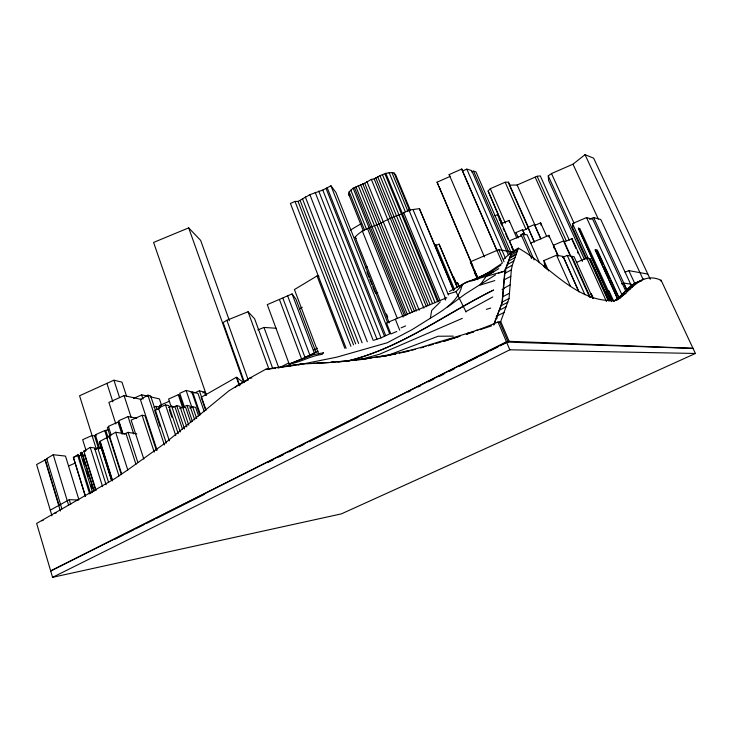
<?xml version="1.0" encoding="UTF-8"?>
<svg xmlns="http://www.w3.org/2000/svg" width="732" height="732" viewBox="0 0 732 732"><rect width="100%" height="100%" fill="white"/><g stroke="black" fill="none" stroke-linecap="round" stroke-linejoin="round"><path stroke-width="1.1" d="M462.13 284.492C459.156 302.307 440.49 311.777 426.546 320.607L412.162 329.601L387.219 342.768L336.812 357.152L302.554 364.051M499.627 322.08L500.725 321.522L509.051 298.482L511.329 269.888L512.327 265.185L518.366 248.157C549.997 265.551 577.008 304.283 616.847 300.239C630.902 291.226 641.15 271.005 661.124 280.283L695.4 353.474L341.359 513.882L52.576 577.319L36.646 523.426L114.887 478.609L128.008 469.724L164.737 443.391L228.979 390.787L249.822 378.051L265.771 369.257L300.23 364.106L321.577 363.017M493.761 325.1L502.335 301.996L504.86 273.375L505.904 268.662L512.135 251.57L518.366 248.157M617.625 299.077L595.244 249.85L597.385 250.307L618.778 297.036M430.334 318.319L431.706 310.432L440.307 301.886M501.932 263.428L485.224 274.592L463.374 283.806L455.981 291.656L448.13 294.118M485.224 274.592L491.748 271.462L500.917 265.13M493.88 324.194L501.969 303.13L504.806 271.069L511.878 251.717L503.643 259.229M349.32 195.819L348.478 193.623L349.191 191.802L353.135 188.161L364.71 183.22L371.344 179.395L374.18 178.928L379.981 175.643L385.837 173.319L391.867 172.487L394.063 173.036L395.692 174.893L410.533 210.679M501.841 223.589L488.107 190.97L490.303 188.682L505.162 182.231L508.438 182.177L528.294 227.012M619.281 297.302C625.659 291.162 631.743 282.827 640.93 281.234M613.663 301.392C623.024 295.527 628.843 284.968 639.631 281.225M618.943 297.668L620.553 296.057M346.135 348.295L290.421 203.45L295.005 201.419L298.052 201.428L309.883 194.685L322.785 190.055L330.946 185.818L335.924 192.434L387.786 322.931M389.241 322.931L355.112 237.131C361.873 229.372 371.838 227.076 380.915 223.132C387.402 219.435 394.301 216.434 401.475 214.037L408.904 210.038L419.427 208.675L453.172 289.03M234.999 387.557L238.486 384.757L248.203 379.871M584.282 259.128L548.625 180.484L548.241 175.854L551.498 173.548L572.991 164.178L585.024 154.681L593.634 158.167L650.281 279.313M112.344 479.817L100.174 441.387L99.506 441.89L111.657 480.284M447.627 307.047L465.177 294.044L495.546 274.829M374.18 340.124L381.07 337.873L389.689 333.847L330.946 185.818M614.13 301.035L618.54 298.07M239.446 384.858L240.142 384.41M272.707 368.379L254.617 318.777L248.066 311.75L226.883 320.268L223.123 322.556L244.36 382.095M318.996 276.202L317.038 275.937L294.42 289.561L318.621 353.684M350.363 230.123L361.151 223.69M498.767 268.662L486.176 276.357L480.091 285.105L494.823 280.585M166.329 443.135L150.591 395.802L147.873 395.17L140.407 399.59L157.106 450.226M46.848 459.028L36.6 464.536L51.963 515.795M61.9 508.914L46.674 458.598L53.244 454.728L65.496 456.091L78.708 499.078M365.241 267.848L367.18 266.732M112.435 480.869L99.927 441.359L109.599 436.162L121.238 472.607M121.375 474.702L109.041 436.071L115.656 432.237L126.142 433.975L135.96 464.326M92.516 492.288L80.364 453.227L81.81 452.385L94.007 490.413M96.038 490.266L83.832 451.122L90.256 447.398L94.51 447.893L106.103 484.703M85.379 496.342L73.356 457.427L77.574 454.984L78.644 455.094L90.402 492.947M299.297 308.977L302.243 307.294M243.353 382.296L236.363 377.264L201.19 397.32L205.747 410.524M375.745 293.468L377.721 292.379M449.485 291.473L467.007 281.802L504.806 271.069L498.364 273.265M50.27 510.14L69.238 499.682L78.772 500.02M511.577 253.107L517.826 249.685M510.844 255.111L517.121 251.68M510.039 257.316L516.334 253.885M509.747 258.122L516.06 254.681M508.667 261.068L515.017 257.618M507.404 264.545L513.782 261.086M492.764 296.963L465.891 311.603M505.904 268.662L512.327 265.185M504.86 273.375L511.329 269.888M504.293 279.78L510.817 276.293M503.534 288.399L510.131 284.894M502.802 296.744L509.463 293.23M502.335 301.996L509.051 298.482M501.219 305.665L507.971 302.142M499.48 310.194L506.279 306.653M472.085 280.786L488.656 272.432M497.275 315.94L504.138 312.381M280.749 367.034L288.692 362.944M313.415 350.207L317.368 348.176M692.957 348.276L509.152 341.322L508.045 341.881L499.654 322.089L498.016 321.97C474.382 332.548 448.798 338.449 424.203 346.465C393.99 355.359 362.669 359.622 331.358 362.267L333.316 362.258L312.976 363.401L314.961 363.392M50.664 570.859L506.453 341.826L508.072 341.881M50.718 571.033L506.544 342.045L693.03 348.423M115.226 539.109L123.397 535.01M125.437 533.985L133.608 529.886M135.649 528.861L143.811 524.762M145.86 523.737L154.022 519.638M156.062 518.613L204.045 494.521M268.36 462.231L273.466 459.669M278.572 457.107L283.677 454.535M288.783 451.973L293.889 449.411M298.995 446.849L304.091 444.287M309.197 441.725L358.204 417.121M408.227 392.004L410.268 390.98M418.439 386.88L420.479 385.856M428.641 381.756L433.747 379.194M438.852 376.632L443.958 374.07M449.064 371.508L454.169 368.946M459.275 366.375L467.437 362.276M469.477 361.251L477.648 357.152M479.689 356.127L487.86 352.028M489.9 351.003L498.062 346.904M500.112 345.879L502.152 344.854M503.113 344.36L507.084 342.375M635.449 283.275L643.776 278.983M631.789 285.324L636.977 282.735M471.564 280.887L493.35 271.883M627.498 289.195L632.768 286.569M624.817 291.702L630.133 289.058M52.576 577.319L509.838 349.795L695.4 353.474M620.553 296.112L625.952 293.422M615.255 300.321L620.745 297.595M660.356 280.667L661.124 280.283M290.741 365.661L289.241 364.161L267.272 304.64L292.086 293.907L295.966 299.232L315.995 352.385M288.564 365.314L290.595 364.326M304.814 357.372L318.063 351.223M289.241 364.161L314.495 353.455L292.086 293.907M92.195 435.86L79.559 395.774L113.918 380.192L121.97 382.141L126.563 396.204M108.784 426.875L107.348 427.525L110.129 436.226M99.762 448.753L95.343 434.771L104.722 430.59L108.071 429.776M86.037 450.436L82.67 439.667L92.031 435.522L94.547 435.879L96.606 434.945M508.438 182.177L509.408 185.132L517.131 185.004L537.132 176.275L540.289 175.9L569.313 240.151M141.111 399.37L124.065 395.609L108.903 402.417L115.839 423.965M133.398 398.437L141.569 394.777L147.864 396.241M199.836 415.355L191.784 391.876L186.129 390.449L179.743 393.294L184.51 407.331M183.622 407.834L179.239 394.941L178.269 394.713L168.598 399.032L171.151 406.617M122.848 434.067L119.032 422.245L118.008 422.071L108.391 426.363L111.145 434.973M153.976 407.312L156.062 406.379L158.222 406.827L160.756 405.702L159.75 405.491L160.473 407.642M159.75 405.491L169.339 401.228M191.015 392.81L192.69 392.059L197.979 393.413L204.265 411.677M156.364 450.29L144.991 415.785L142.109 415.245L131.129 420.122L143.838 459.129M178.242 433.655L168.808 405.592L165.478 404.86L158.423 407.998L169.367 440.801M159.64 408.255L154.726 410.432L160.125 426.674M168.589 407.55L171.636 406.205L175.003 406.937L182.552 429.318M472.643 266.018L437.068 182.195L449.924 176.504L449.146 174.6L461.736 169.019L502.308 262.87M496.909 250.692L462.478 171.032L466.815 169.119L471.71 170.593L508.319 254.828M136.747 418.21L128.045 416.59L118.758 420.708L122.939 433.664M194.584 392.919L199.388 390.797L204.466 392.16L205.582 395.39M172.715 407.376L176.659 405.629L179.862 406.342L186.816 426.884M179.587 408.264L182.588 406.937L185.736 407.632L190.814 422.584M181.188 407.962L186.962 405.409L190.027 406.095L194.703 419.811M189.652 408.008L192.635 406.69L195.618 407.358L198.555 415.932M471.673 172.002L473.577 171.16L475.946 171.874L511.394 253.254M202.828 392.883L204.466 392.16M80.364 453.227L82.176 452.431M73.356 457.427L78.644 455.094M124.083 434.094L128.091 432.347L136.719 433.811M78.599 456.127L81.536 454.856M94.712 449.155L97.685 447.856L101.821 448.405M68.369 466.064L75.588 462.908M516.316 233.471L516.023 232.547L522.575 229.702L524.881 234.926M540.308 237.927L534.744 225.419L540.637 222.867L546.685 236.418M534.204 241.835L527.955 227.35L534.534 224.504L540.975 238.998M524.67 234.789L522.831 230.617L528.202 228.293M494.859 215.812L497.806 214.54L514.093 251.872M457.308 287.045L439.09 244.168L436.18 245.412L435.723 244.497L454.627 289.799M500.981 223.873L509.115 220.396L516.884 238.092M477.932 279.688L470.356 261.836L498.794 249.649L513.05 252.174M586.716 258.744L572.698 227.872L572.488 223.589L586.524 217.578L592.746 219.298L625.906 291.354M554.051 248.148L553.511 245.22L563.841 240.782M582.379 261.406L572.067 238.614L564.024 242.072L569.615 254.498M521.404 236.335L521.047 234.56L522.63 233.883L527.132 234.853L539.447 262.733M530.389 243.244L548.854 235.365L558.132 256.118M589.507 219.271L593.625 217.523L600.771 219.518L631.643 286.331M396.781 331.477L390.87 333.966L386.487 322.913L446.785 297.695M401.109 327.854L405.592 325.941M509.856 242.567L509.435 240.828L521.55 235.686M455.624 283.467L457.473 282.689L459.266 286.487M546.74 269.12L544.425 263.895L543.949 260.537L556.54 255.221L563.118 256.438L579.03 291.922M562.423 257.463L567.254 255.413L571.079 256.136L589.58 297.21M502.051 289.598L504.147 288.71M595.226 250.079L597.385 250.307M576.606 262.34L586.735 258.076L589.05 258.524L608.246 300.77M588.372 258.808L589.05 258.524M591.227 293.623L593.414 298.473M625.064 272.203L628.834 270.63L647.838 274.079M621.532 283.906L623.554 283.055L631.167 284.208L632.119 286.267M229.436 320.726L200.65 240.398L188.682 227.881L153.583 242.429L206.534 395.372M257.829 329.912L263.987 327.442L276.321 328.265M389.241 354.892L438.129 336.244L453.337 336.125M462.35 318.347L379.423 354.288L359.87 359.65M473.677 331.779L466.366 334.185L469.459 333.152L467.785 333.069M479.963 329.711L491.511 325.896M470.511 332.813L473.686 331.779M347.343 361.105C400.367 348.103 444.672 314.723 492.7 290.476L493.633 290.037L491.959 290.842C443.839 314.623 400.001 348.652 346.913 361.151M460.163 336.116L452.907 338.431L458.04 336.839M466.385 334.14L469.496 333.152M447.746 340.023L450.82 339.072M443.135 341.524L446.346 340.563M450.619 339.282L453.822 338.321M428.156 345.861L433.545 344.241M435.705 343.601L441.094 341.981M443.244 341.341L450.793 339.081M486.322 309.362L490.705 308.081M409.774 350.802L404.695 351.635M411.933 350.225L415.181 349.365M420.589 347.938L423.837 347.078M384.922 356.063L396.049 353.794L380.777 356.539M399.105 353.172L407.843 351.378M300.825 364.271L298.171 364.783L300.184 364.435M379.341 356.923L381.354 356.585M384.382 356.063L386.405 355.725L384.144 356.045M41.642 520.736L43.161 520.489M54.79 513.123L56.3 512.894M292.635 365.57L300.102 364.426M372.021 357.847L357.994 359.65M374.226 357.518L381.939 356.374M267.793 369.23L275.607 368.095M277.584 367.803L295.188 365.213M90.1 492.865L92.342 492.554M295.124 365.149L279.972 367.007M345.952 361.26L349.283 360.876M352.65 360.492L357.143 359.97M358.259 359.842L362.697 359.32M364.92 359.064L367.144 358.808M336.638 361.928L356.585 359.979M353.766 360.236L356.823 359.943M338.321 361.937L342.668 361.571M638.697 281.518L640.857 281.353M316.691 363.374L335.302 362.13M249.822 378.051L251.872 378.005M265.771 369.257L267.83 369.23M271.426 368.425L273.484 368.406M287.402 366.082L289.433 366.064M300.23 364.106L302.234 364.097M424.203 346.465L425.997 346.501M476.193 330.315L477.886 330.397M46.674 458.598L47.617 458.69M83.832 451.122L85.626 451.315M82.588 454.975L84.683 455.213L95.7 490.532M109.041 436.071L109.599 436.162M593.021 298.638L574.071 256.703L571.82 256.282L590.294 297.284M660.337 280.658L661.252 280.85M149.969 396.726L159.411 398.913L161.571 405.354M611.302 301.383L578.381 228.192L579.836 228.549L612.73 300.724M241.093 383.531L241.725 383.724M355.112 237.131L356.228 238.595M450.326 270.986L456.32 283.311M455.981 291.656L466.083 312.006M585.024 154.681L643.199 279.551M628.834 270.63L635.083 284.108M572.991 164.178L598.318 219.06M593.625 217.523L627.278 290.595M623.554 283.055L627.086 290.714M586.524 217.578L622.429 295.856M597.019 250.454L603.195 263.959M604.147 266.036L609.847 278.499M610.799 280.576L617.927 296.158M595.244 249.85L617.662 298.885M437.068 182.195L438.441 185.205M613.535 300.861L608.96 290.824L606.773 290.54L606.718 291.757L610.827 300.788M578.381 228.192L611.833 301.63M551.498 173.548L574.089 223.233M609.454 300.898L590.285 258.762L589.681 258.643L608.859 300.834M572.488 223.589L588.4 258.597M586.735 258.076L606.48 301.566M548.241 175.854L585.993 259.046M438.98 186.541L440.307 189.478M572.735 241.35L576.002 248.56M577.402 251.643L578.335 253.711M590.825 293.578L593.021 298.427M537.132 176.275L566.175 240.691M535.174 177.153L570.859 256.383M567.254 255.413L584.923 294.722M578.564 291.263L563.118 256.438M553.511 245.22L558.159 255.614M556.54 255.221L570.411 286.258M517.131 185.004L535.257 225.749M543.949 260.537L548.533 270.886M474.592 271.407L470.356 261.836M509.865 186.175L528.294 227.789M527.955 227.35L534.433 241.981M545.944 268.315L544.571 265.213L544.828 266.887M543.72 265.57L544.635 267.637M505.162 182.231L525.969 229.308M522.63 233.883L534.095 259.915M521.047 234.56L531.588 258.506M516.023 232.547L518.32 237.772M490.303 188.682L505.4 223.196M488.107 190.97L502.216 223.287M509.435 240.828L513.525 250.207M511.412 246.538L512.766 249.639M499.032 218.639L499.938 220.725M500.844 222.812L502.207 225.932M503.113 228.009L504.476 231.138M505.391 233.215L508.109 239.465M473.577 171.16L509.573 253.903M466.815 169.119L505.437 258.213M498.794 249.649L504.028 261.754M505.016 269.129L505.922 271.215M449.146 174.6L484.438 256.959M500.725 321.522L509.152 341.322M496.241 316.132L497.165 318.31M498.016 321.97L509.838 349.795M439.923 188.618L471.93 263.959M472.058 264.325L473.394 267.482M474.29 269.577L475.626 272.734M475.937 273.402L477.722 277.593M473.531 268.113L474.867 271.252M475.754 273.356L477.667 277.62M475.022 272.377L477.603 278.453M477.502 279.194L474.382 271.847L475.553 274.857M457.473 282.689L459.229 286.889M453.428 276.586L456.493 283.906M439.09 244.168L457.107 287.228M419.427 208.675L453.575 290.558M412.985 209.508L448.46 294.923M394.063 173.036L409.728 210.843M408.904 210.038L445.742 298.967M444.663 298.098L445.495 300.111M391.867 172.487L407.998 211.466M389.168 172.688L405.308 211.74M403.607 212.381L439.868 300.248M385.837 173.319L438.578 301.264M385.023 174.097L437.571 301.648M382.461 174.747L435.083 302.7M379.981 175.643L432.53 303.643M377.666 176.696L430.114 304.686M375.745 177.766L428.092 305.692M374.18 178.928L426.408 306.726M371.344 179.395L423.874 308.181M366.851 181.463L419.189 310.212M364.71 183.22L416.554 310.972M362.733 183.741L414.532 311.585M360.583 184.555L412.317 312.427M358.259 185.571L409.902 313.452M355.926 186.797L407.45 314.614M354.562 187.859L405.976 315.556M353.135 188.161L404.54 315.94M367.446 228.375L403.094 317.102M350.829 190.164L366.485 229.153M349.191 191.802L364.49 229.967M348.478 193.623L363.319 230.772M362.221 230.69L397.302 318.347M395.317 319.179L399.727 330.233M386.505 314.001L387.768 317.157M366.915 272.066L369.01 277.346M369.852 279.45L371.947 284.721M372.78 286.834L374.875 292.105M327.122 187.529L385.682 335.54M326.097 188.536L384.538 336.381M322.785 190.055L381.07 337.873M318.74 191.052L376.943 339.108M315.172 192.333L373.256 340.472M309.883 194.685L367.308 341.752M305.326 196.881L362.111 342.805M302.453 198.747L358.625 343.427M300.102 200.467L355.661 343.884M298.052 201.428L353.519 344.818M295.005 201.419L350.921 346.273M317.038 275.937L344.836 348.276M287.722 296.057L310.039 355.56M282.909 298.299L305.125 357.765M279.514 299.727L301.675 359.202M263.987 327.442L278.846 368.013M461.736 169.019L462.478 171.032M248.066 311.75L268.955 369.193M226.883 320.268L248.221 379.908M188.682 227.881L243.875 382.735M236.884 377.63L239.812 385.874M236.363 377.264L239.3 385.526M205.18 392.398L205.921 394.548M199.388 390.797L206.012 410.012M192.69 392.059L200.367 414.431M192.635 406.69L196.688 418.548M186.129 390.449L192.031 407.724M186.962 405.409L192.388 421.33M182.588 406.937L188.792 425.21M178.269 394.713L182.652 407.632M176.659 405.629L184.546 428.943M171.636 406.205L180.31 431.953M169.312 409.7L171.837 417.213M165.478 404.86L175.772 435.567M156.062 406.379L157.142 409.618M147.873 395.17L164.389 444.919M141.569 394.777L142.996 399.105M142.109 415.245L154.232 452.12M124.065 395.609L131.101 417.194M128.045 416.59L133.672 433.884M113.918 380.192L119.563 397.577M128.091 432.347L137.891 462.569M106.918 383.367L112.884 401.831M118.008 422.071L121.832 433.911M115.656 432.237L127.761 469.926M105.884 430.764L107.943 437.205M104.722 430.59L107.119 438.12M106.698 437.425L118.996 476.01M99.753 443.263L111.484 480.329M94.547 435.879L98.61 448.743M97.685 447.856L108.565 482.333M92.031 435.522L96.45 449.53M90.256 447.398L102.59 486.679M81.81 452.385L93.989 491.492M82.872 459.156L84.546 464.536M86.559 470.996L88.233 476.376M90.914 484.987L91.921 488.217M77.574 454.984L89.679 493.99M73.712 458.269L85.351 495.912M69.238 499.682L70.684 504.439M53.244 454.728L68.634 505.281M45.329 459.696L59.182 505.556M44.89 459.65L60.399 511.009M522.575 229.702L522.831 230.617M497.806 214.54L498.318 216.581M534.534 224.504L534.744 225.419M540.637 222.867L541.186 225.438M509.115 220.396L509.481 222.299M548.854 235.365L549.091 237.205M572.067 238.614L572.268 240.316M475.022 279.505L475.095 280.182M323.343 352.833L322.199 354.38C310.652 355.77 300.486 362.45 289.067 364.042L313.552 354.636L323.343 352.833"/></g></svg>
